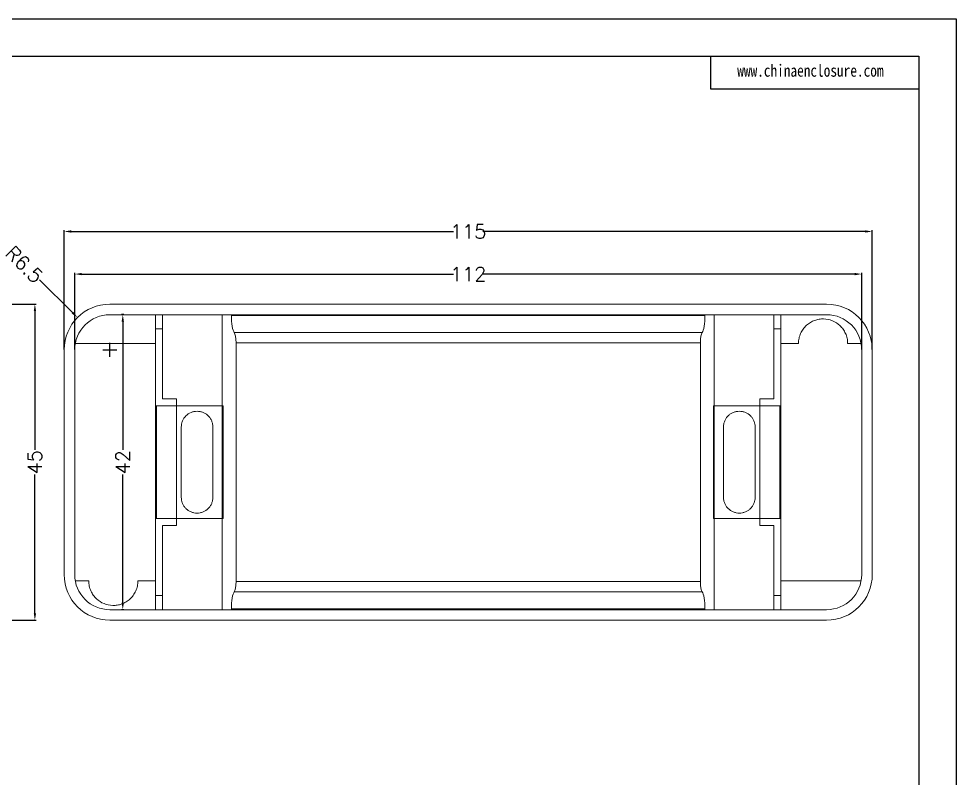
# Model space of a CAD drawing. Header units: inches. Extents: x 2946 to 3809, y 1126 to 1353.
# Drawn here: x 3129.9 to 3263.4, y 1244.8 to 1352.9 of the extents above; entities that cross this region are included whole.
import ezdxf

# ---------------------------------------------------------------- set-up
doc = ezdxf.new("R2010")
doc.units = ezdxf.units.IN
doc.header["$LTSCALE"] = 15
doc.layers.add('文字', color=81, linetype='Continuous')
doc.styles.get("Standard").update_dxf_attribs({"font": 'txt', "bigfont": 'gbcbig.shx'})
doc.styles.add('宋体', font='', dxfattribs={"width": 0.8, "height": 3.5})
doc.styles.get('宋体').set_extended_font_data('SimSun')
doc.dimstyles.new('2.5', dxfattribs={"dimtxt": 2, "dimasz": 1, "dimexe": 0.18, "dimexo": 0.0625, "dimgap": 0.09, "dimtad": 0, "dimdsep": 46, "dimtxsty": 'Standard', "dimcen": 1, "dimclrd": 3, "dimclre": 3, "dimadec": 0, "dimazin": 2, "dimtfac": 1, "dimtofl": 0, "dimtmove": 0, "dimatfit": 3, "dimfxl": 1, "dimtolj": 1, "dimtzin": 0, "dimarcsym": 0})

# ---------------------------------------------------------------- blocks, each defined once
blk = doc.blocks.new('*D252')
at = {"color": 3, "lineweight": -2}
for p, q in [((3112.16, 1312.31), (3132.42, 1312.31)), ((3132.24, 1311.31), (3132.24, 1291.56)), ((3132.24, 1268.31), (3132.24, 1288.05)), ((3112.16, 1267.31), (3132.42, 1267.31))]:
    blk.add_line(p, q, dxfattribs=at)
at = {"color": 3}
for points in [[(3132.08, 1311.31), (3132.41, 1311.31), (3132.24, 1312.31)], [(3132.08, 1268.31), (3132.41, 1268.31), (3132.24, 1267.31)]]:
    blk.add_solid(points, dxfattribs=at)
at = {"layer": 'Defpoints', "color": 0}
for p in [(3112.09, 1312.31), (3132.24, 1312.31), (3112.09, 1267.31)]:
    blk.add_point(p, dxfattribs=at)
at = {"color": 0, "insert": (3132.24, 1289.81), "char_height": 2, "attachment_point": 5, "rotation": 90}
blk.add_mtext('\\A1;45', dxfattribs=at)
blk = doc.blocks.new('*D254')
at = {"color": 3, "lineweight": -2}
for p, q in [((3137.91, 1305.87), (3137.91, 1316.77)), ((3138.91, 1316.59), (3191.82, 1316.59)), ((3248.91, 1316.59), (3196, 1316.59)), ((3249.91, 1305.87), (3249.91, 1316.77))]:
    blk.add_line(p, q, dxfattribs=at)
at = {"color": 3}
for points in [[(3138.91, 1316.75), (3138.91, 1316.42), (3137.91, 1316.59)], [(3248.91, 1316.75), (3248.91, 1316.42), (3249.91, 1316.59)]]:
    blk.add_solid(points, dxfattribs=at)
at = {"layer": 'Defpoints', "color": 0}
for p in [(3249.91, 1316.59), (3137.91, 1305.81), (3249.91, 1305.81)]:
    blk.add_point(p, dxfattribs=at)
at = {"color": 0, "insert": (3193.91, 1316.59), "char_height": 2, "attachment_point": 5}
blk.add_mtext('\\A1;112', dxfattribs=at)
blk = doc.blocks.new('*D255')
at = {"color": 3, "lineweight": -2}
for p, q in [((3136.41, 1305.87), (3136.41, 1322.83)), ((3137.41, 1322.65), (3191.82, 1322.65)), ((3250.41, 1322.65), (3196, 1322.65)), ((3251.41, 1305.87), (3251.41, 1322.83))]:
    blk.add_line(p, q, dxfattribs=at)
at = {"color": 3}
for points in [[(3137.41, 1322.82), (3137.41, 1322.49), (3136.41, 1322.65)], [(3250.41, 1322.82), (3250.41, 1322.49), (3251.41, 1322.65)]]:
    blk.add_solid(points, dxfattribs=at)
at = {"layer": 'Defpoints', "color": 0}
for p in [(3136.41, 1322.65), (3136.41, 1305.81), (3251.41, 1305.81)]:
    blk.add_point(p, dxfattribs=at)
at = {"color": 0, "insert": (3193.91, 1322.65), "char_height": 2, "attachment_point": 5}
blk.add_mtext('\\A1;115', dxfattribs=at)
blk = doc.blocks.new('*D256')
at = {"color": 3, "lineweight": -2}
for p, q in [((3144.91, 1310.81), (3144.57, 1310.81)), ((3144.75, 1309.81), (3144.75, 1291.56)), ((3144.75, 1269.81), (3144.75, 1288.05)), ((3144.91, 1268.81), (3144.57, 1268.81))]:
    blk.add_line(p, q, dxfattribs=at)
at = {"color": 3}
for points in [[(3144.58, 1309.81), (3144.92, 1309.81), (3144.75, 1310.81)], [(3144.58, 1269.81), (3144.92, 1269.81), (3144.75, 1268.81)]]:
    blk.add_solid(points, dxfattribs=at)
at = {"layer": 'Defpoints', "color": 0}
for p in [(3144.75, 1310.81), (3144.98, 1310.81), (3144.98, 1268.81)]:
    blk.add_point(p, dxfattribs=at)
at = {"color": 0, "insert": (3144.75, 1289.81), "char_height": 2, "attachment_point": 5, "rotation": 90}
blk.add_mtext('\\A1;42', dxfattribs=at)
blk = doc.blocks.new('*D257')
at = {"color": 3, "lineweight": -2}
for p, q in [((3132.92, 1315.76), (3137.6, 1311.1)), ((3142.91, 1304.81), (3142.91, 1306.81)), ((3141.91, 1305.81), (3143.91, 1305.81))]:
    blk.add_line(p, q, dxfattribs=at)
at = {"color": 3}
blk.add_solid([(3137.71, 1311.22), (3137.48, 1310.98), (3138.3, 1310.4)], dxfattribs=at)
at = {"layer": 'Defpoints', "color": 0}
for p in [(3138.3, 1310.4), (3142.91, 1305.81)]:
    blk.add_point(p, dxfattribs=at)
at = {"color": 0, "insert": (3130.73, 1317.94), "char_height": 2, "attachment_point": 5, "rotation": 315.0939}
blk.add_mtext('\\A1;R6.5', dxfattribs=at)

msp = doc.modelspace()

# ---------------------------------------------------------------- linework, layer by layer
for p, q in [((2946.32, 1352.94), (3263.365, 1352.94)), ((3263.365, 1352.94), (3263.365, 1128.767)), ((2954.524, 1347.602), (3258.027, 1347.602)), ((3228.375, 1347.602), (3228.375, 1342.969)), ((3258.027, 1347.602), (3258.027, 1134.104)), ((3228.375, 1342.969), (3258.027, 1342.969))]:
    msp.add_line(p, q)
at = {"color": 7, "linetype": 'Continuous', "lineweight": 15}
for p, q in [((3142.909, 1312.307), (3244.909, 1312.307)), ((3142.909, 1310.807), (3244.909, 1310.807)), ((3149.409, 1308.807), (3149.409, 1310.807)), ((3150.409, 1308.807), (3150.409, 1310.807)), ((3158.907, 1297.807), (3158.907, 1310.807)), ((3160.21, 1310.807), (3160.21, 1310.68)), ((3160.21, 1310.68), (3227.608, 1310.68)), ((3227.608, 1310.807), (3227.608, 1310.68)), ((3228.911, 1297.807), (3228.911, 1310.807)), ((3237.409, 1308.807), (3237.409, 1310.807)), ((3238.409, 1308.807), (3238.409, 1310.807)), ((3149.409, 1297.807), (3149.409, 1308.807)), ((3149.409, 1308.807), (3150.409, 1308.807)), ((3150.409, 1298.807), (3150.409, 1308.807)), ((3227.197, 1308.26), (3160.62, 1308.26)), ((3238.409, 1308.807), (3237.409, 1308.807)), ((3237.409, 1298.807), (3237.409, 1308.807)), ((3238.409, 1297.807), (3238.409, 1308.807)), ((3137.99, 1306.707), (3149.409, 1306.707)), ((3160.866, 1306.807), (3160.866, 1272.807)), ((3160.866, 1306.807), (3226.951, 1306.807)), ((3226.951, 1306.807), (3226.951, 1272.807)), ((3238.409, 1306.707), (3240.909, 1306.707)), ((3136.409, 1273.807), (3136.409, 1305.807)), ((3137.909, 1273.807), (3137.909, 1305.807)), ((3249.909, 1305.807), (3249.909, 1273.807)), ((3251.409, 1305.807), (3251.409, 1273.807)), ((3152.409, 1298.807), (3150.409, 1298.807)), ((3152.409, 1297.807), (3152.409, 1298.807)), ((3237.409, 1298.807), (3235.409, 1298.807)), ((3235.409, 1298.807), (3235.409, 1297.807)), ((3152.409, 1297.807), (3149.409, 1297.807)), ((3149.409, 1297.807), (3149.409, 1281.807)), ((3149.572, 1297.807), (3149.572, 1281.807)), ((3152.409, 1281.807), (3152.409, 1297.807)), ((3152.409, 1297.807), (3158.907, 1297.807)), ((3158.89, 1281.807), (3158.89, 1297.807)), ((3158.907, 1297.807), (3159.017, 1297.807)), ((3159.017, 1297.807), (3159.017, 1281.807)), ((3228.8, 1297.807), (3228.8, 1281.807)), ((3228.911, 1297.807), (3228.8, 1297.807)), ((3235.409, 1297.807), (3228.911, 1297.807)), ((3228.927, 1281.807), (3228.927, 1297.807)), ((3235.409, 1297.807), (3238.409, 1297.807)), ((3235.409, 1281.807), (3235.409, 1297.807)), ((3238.246, 1297.807), (3238.246, 1281.807)), ((3238.409, 1297.807), (3238.409, 1281.807)), ((3153.075, 1284.807), (3153.075, 1294.807)), ((3157.575, 1294.807), (3157.575, 1284.807)), ((3230.242, 1294.807), (3230.242, 1284.807)), ((3234.742, 1284.807), (3234.742, 1294.807)), ((3149.409, 1270.807), (3149.409, 1281.807)), ((3152.409, 1281.807), (3149.409, 1281.807)), ((3152.409, 1280.807), (3152.409, 1281.807)), ((3158.907, 1281.807), (3152.409, 1281.807)), ((3158.907, 1268.807), (3158.907, 1281.807)), ((3159.017, 1281.807), (3158.907, 1281.807)), ((3228.8, 1281.807), (3228.911, 1281.807)), ((3228.911, 1268.807), (3228.911, 1281.807)), ((3228.911, 1281.807), (3235.409, 1281.807)), ((3235.409, 1281.807), (3238.409, 1281.807)), ((3235.409, 1281.807), (3235.409, 1280.807)), ((3238.409, 1270.807), (3238.409, 1281.807)), ((3150.409, 1280.807), (3152.409, 1280.807)), ((3150.409, 1270.807), (3150.409, 1280.807)), ((3235.409, 1280.807), (3237.409, 1280.807)), ((3237.409, 1270.807), (3237.409, 1280.807)), ((3149.409, 1272.907), (3146.909, 1272.907)), ((3249.827, 1272.907), (3238.409, 1272.907)), ((3226.951, 1272.807), (3160.866, 1272.807)), ((3149.409, 1270.807), (3150.409, 1270.807)), ((3149.409, 1268.807), (3149.409, 1270.807)), ((3150.409, 1270.807), (3150.409, 1268.807)), ((3160.62, 1271.355), (3227.197, 1271.355)), ((3238.409, 1270.807), (3237.409, 1270.807)), ((3237.409, 1270.807), (3237.409, 1268.807)), ((3238.409, 1268.807), (3238.409, 1270.807)), ((3160.21, 1268.934), (3160.21, 1268.807)), ((3227.608, 1268.934), (3160.21, 1268.934)), ((3227.608, 1268.934), (3227.608, 1268.807)), ((3244.909, 1268.807), (3142.909, 1268.807)), ((3244.909, 1267.307), (3142.909, 1267.307))]:
    msp.add_line(p, q, dxfattribs=at)
at = {"color": 7, "linetype": 'Continuous', "lineweight": 15, "flags": 128}
for points in [[(3247.909, 1306.707), (3248.155, 1306.707), (3248.399, 1306.707), (3248.641, 1306.707), (3248.882, 1306.707), (3249.121, 1306.707), (3249.358, 1306.707), (3249.593, 1306.707), (3249.827, 1306.707)], [(3139.909, 1272.907), (3139.663, 1272.907), (3139.418, 1272.907), (3139.176, 1272.907), (3138.935, 1272.907), (3138.696, 1272.907), (3138.459, 1272.907), (3138.224, 1272.907), (3137.99, 1272.907)]]:
    msp.add_lwpolyline(points, dxfattribs=at)
at = {"color": 7, "linetype": 'Continuous', "lineweight": 15}
for centre, radius, start, end in [((3142.909, 1305.807), 6.5, 90, 180), ((3244.909, 1305.807), 6.5, 0, 90), ((3142.909, 1305.807), 5, 90, 180), ((3244.909, 1305.807), 5, 0, 90), ((3142.909, 1273.807), 6.5, 180, 270), ((3142.909, 1273.807), 5, 180, 270), ((3244.909, 1273.807), 5, 270, 0), ((3244.909, 1273.807), 6.5, 270, 0)]:
    msp.add_arc(centre, radius, start, end, dxfattribs=at)
for centre, major_axis, start_param, end_param in [((3160.757, 1310.68), (0, 2.5), 1.5707963, 2.8889124), ((3227.061, 1310.68), (0, 2.5), 3.3942729, 4.712389), ((3160.538, 1306.807), (0, 1.5), 4.712389, 6.0305051), ((3227.279, 1306.807), (0, 1.5), 0.2526803, 1.5707963), ((3160.538, 1272.807), (0, 1.5), 3.3942729, 4.712389), ((3227.279, 1272.807), (0, 1.5), 1.5707963, 2.8889124), ((3160.757, 1268.934), (0, 2.5), 0.2526803, 1.5707963), ((3227.061, 1268.934), (0, 2.5), 4.712389, 6.0305051)]:
    msp.add_ellipse(centre, major_axis=major_axis, ratio=0.21875, start_param=start_param, end_param=end_param, dxfattribs=at)
for points, knots in [([(3240.909, 1306.707), (3240.909, 1306.957), (3240.935, 1307.201), (3241.038, 1307.681), (3241.116, 1307.918), (3241.315, 1308.361), (3241.436, 1308.57), (3241.719, 1308.96), (3241.877, 1309.135), (3242.221, 1309.449), (3242.409, 1309.589), (3242.799, 1309.823), (3243.002, 1309.92), (3243.421, 1310.072), (3243.636, 1310.128), (3244.064, 1310.197), (3244.279, 1310.211), (3244.927, 1310.195), (3245.341, 1310.108), (3246.136, 1309.782), (3246.496, 1309.551), (3246.98, 1309.092), (3247.128, 1308.922), (3247.392, 1308.552), (3247.51, 1308.348), (3247.703, 1307.913), (3247.778, 1307.686), (3247.882, 1307.205), (3247.909, 1306.957), (3247.909, 1306.707)], [0, 0, 0, 0, 0.0625, 0.0625, 0.125, 0.125, 0.1875, 0.1875, 0.25, 0.25, 0.3125, 0.3125, 0.375, 0.375, 0.4375, 0.4375, 0.5, 0.5, 0.625, 0.625, 0.75, 0.75, 0.8125, 0.8125, 0.875, 0.875, 0.9375, 0.9375, 1, 1, 1, 1]), ([(3153.075, 1294.807), (3153.075, 1294.957), (3153.09, 1295.103), (3153.147, 1295.392), (3153.191, 1295.536), (3153.305, 1295.808), (3153.374, 1295.938), (3153.538, 1296.182), (3153.633, 1296.297), (3153.943, 1296.607), (3154.193, 1296.773), (3154.596, 1296.941), (3154.737, 1296.984), (3155.025, 1297.042), (3155.17, 1297.057), (3155.462, 1297.058), (3155.611, 1297.044), (3155.899, 1296.988), (3156.039, 1296.946), (3156.312, 1296.835), (3156.444, 1296.765), (3156.689, 1296.603), (3156.803, 1296.51), (3157.015, 1296.3), (3157.109, 1296.186), (3157.273, 1295.942), (3157.344, 1295.81), (3157.459, 1295.537), (3157.502, 1295.396), (3157.56, 1295.106), (3157.575, 1294.957), (3157.575, 1294.807)], [0, 0, 0, 0, 0.0625, 0.0625, 0.125, 0.125, 0.1875, 0.1875, 0.25, 0.25, 0.375, 0.375, 0.4375, 0.4375, 0.5, 0.5, 0.5625, 0.5625, 0.625, 0.625, 0.6875, 0.6875, 0.75, 0.75, 0.8125, 0.8125, 0.875, 0.875, 0.9375, 0.9375, 1, 1, 1, 1]), ([(3234.742, 1294.807), (3234.742, 1294.957), (3234.727, 1295.103), (3234.67, 1295.392), (3234.626, 1295.536), (3234.513, 1295.808), (3234.443, 1295.938), (3234.279, 1296.182), (3234.184, 1296.297), (3233.874, 1296.607), (3233.624, 1296.773), (3233.221, 1296.941), (3233.08, 1296.984), (3232.792, 1297.042), (3232.647, 1297.057), (3232.355, 1297.058), (3232.206, 1297.044), (3231.918, 1296.988), (3231.778, 1296.946), (3231.505, 1296.835), (3231.373, 1296.765), (3231.128, 1296.603), (3231.014, 1296.51), (3230.802, 1296.3), (3230.708, 1296.186), (3230.544, 1295.942), (3230.473, 1295.81), (3230.359, 1295.537), (3230.316, 1295.396), (3230.257, 1295.106), (3230.242, 1294.957), (3230.242, 1294.807)], [0, 0, 0, 0, 0.0625, 0.0625, 0.125, 0.125, 0.1875, 0.1875, 0.25, 0.25, 0.375, 0.375, 0.4375, 0.4375, 0.5, 0.5, 0.5625, 0.5625, 0.625, 0.625, 0.6875, 0.6875, 0.75, 0.75, 0.8125, 0.8125, 0.875, 0.875, 0.9375, 0.9375, 1, 1, 1, 1]), ([(3157.575, 1284.807), (3157.575, 1284.658), (3157.56, 1284.511), (3157.503, 1284.222), (3157.459, 1284.078), (3157.345, 1283.805), (3157.275, 1283.675), (3157.11, 1283.43), (3157.015, 1283.314), (3156.701, 1283.003), (3156.449, 1282.836), (3156.042, 1282.669), (3155.9, 1282.627), (3155.61, 1282.57), (3155.465, 1282.557), (3155.173, 1282.558), (3155.024, 1282.573), (3154.738, 1282.63), (3154.599, 1282.673), (3154.328, 1282.785), (3154.197, 1282.855), (3153.955, 1283.016), (3153.842, 1283.109), (3153.632, 1283.318), (3153.539, 1283.431), (3153.376, 1283.674), (3153.305, 1283.805), (3153.191, 1284.078), (3153.148, 1284.219), (3153.09, 1284.508), (3153.075, 1284.658), (3153.075, 1284.807)], [0, 0, 0, 0, 0.0625, 0.0625, 0.125, 0.125, 0.1875, 0.1875, 0.25, 0.25, 0.375, 0.375, 0.4375, 0.4375, 0.5, 0.5, 0.5625, 0.5625, 0.625, 0.625, 0.6875, 0.6875, 0.75, 0.75, 0.8125, 0.8125, 0.875, 0.875, 0.9375, 0.9375, 1, 1, 1, 1]), ([(3230.242, 1284.807), (3230.242, 1284.658), (3230.257, 1284.511), (3230.315, 1284.222), (3230.358, 1284.078), (3230.472, 1283.805), (3230.542, 1283.675), (3230.707, 1283.43), (3230.803, 1283.314), (3231.116, 1283.003), (3231.368, 1282.836), (3231.775, 1282.669), (3231.917, 1282.627), (3232.207, 1282.57), (3232.352, 1282.557), (3232.645, 1282.558), (3232.793, 1282.573), (3233.079, 1282.63), (3233.218, 1282.673), (3233.489, 1282.785), (3233.62, 1282.855), (3233.862, 1283.016), (3233.975, 1283.109), (3234.185, 1283.318), (3234.278, 1283.431), (3234.441, 1283.674), (3234.512, 1283.805), (3234.626, 1284.078), (3234.669, 1284.219), (3234.727, 1284.508), (3234.742, 1284.658), (3234.742, 1284.807)], [0, 0, 0, 0, 0.0625, 0.0625, 0.125, 0.125, 0.1875, 0.1875, 0.25, 0.25, 0.375, 0.375, 0.4375, 0.4375, 0.5, 0.5, 0.5625, 0.5625, 0.625, 0.625, 0.6875, 0.6875, 0.75, 0.75, 0.8125, 0.8125, 0.875, 0.875, 0.9375, 0.9375, 1, 1, 1, 1]), ([(3146.909, 1272.907), (3146.909, 1272.658), (3146.882, 1272.413), (3146.779, 1271.933), (3146.701, 1271.696), (3146.503, 1271.253), (3146.382, 1271.045), (3146.098, 1270.655), (3145.94, 1270.479), (3145.596, 1270.165), (3145.408, 1270.025), (3145.018, 1269.791), (3144.815, 1269.695), (3144.396, 1269.542), (3144.182, 1269.487), (3143.753, 1269.417), (3143.538, 1269.403), (3142.891, 1269.419), (3142.476, 1269.506), (3141.682, 1269.833), (3141.321, 1270.063), (3140.838, 1270.522), (3140.689, 1270.692), (3140.425, 1271.063), (3140.308, 1271.267), (3140.114, 1271.701), (3140.039, 1271.929), (3139.936, 1272.409), (3139.909, 1272.657), (3139.909, 1272.907)], [0, 0, 0, 0, 0.0625, 0.0625, 0.125, 0.125, 0.1875, 0.1875, 0.25, 0.25, 0.3125, 0.3125, 0.375, 0.375, 0.4375, 0.4375, 0.5, 0.5, 0.625, 0.625, 0.75, 0.75, 0.8125, 0.8125, 0.875, 0.875, 0.9375, 0.9375, 1, 1, 1, 1])]:
    msp.add_open_spline(points, degree=3, knots=knots, dxfattribs=at)

# ---------------------------------------------------------------- texts
at = {"layer": '文字', "color": 0, "insert": (3232.195, 1346.429), "char_height": 1.73961, "width": 30.56332, "attachment_point": 1, "style": '宋体'}
msp.add_mtext('www.chinaenclosure.com', dxfattribs=at)

# ---------------------------------------------------------------- dimensions: what is measured, and where the dimension line sits
for base, p1, p2, picture, middle in [((3136.409, 1322.652), (3251.409, 1305.807), (3136.409, 1305.807), '*D255', (3193.909, 1322.652)), ((3249.909, 1316.587), (3137.909, 1305.807), (3249.909, 1305.807), '*D254', (3193.909, 1316.587))]:
    dim = msp.add_linear_dim(base=base, p1=p1, p2=p2, dimstyle='2.5')
    dim.commit()
    dim.dimension.update_dxf_attribs({"geometry": picture, "text_midpoint": middle})
dim = msp.add_radius_dim(center=(3142.909, 1305.807), mpoint=(3138.305, 1310.396), dimstyle='2.5')
dim.commit()
dim.dimension.update_dxf_attribs({"geometry": '*D257', "text_midpoint": (3130.733, 1317.942), "dimtype": 164})
for base, p1, p2, picture, middle in [((3132.242, 1312.307), (3112.095, 1267.307), (3112.095, 1312.307), '*D252', (3132.242, 1289.807)), ((3144.749, 1310.807), (3144.977, 1268.807), (3144.977, 1310.807), '*D256', (3144.749, 1289.807))]:
    dim = msp.add_linear_dim(base=base, p1=p1, p2=p2, angle=90, dimstyle='2.5')
    dim.commit()
    dim.dimension.update_dxf_attribs({"geometry": picture, "text_midpoint": middle})

doc.saveas('drawing.dxf')
